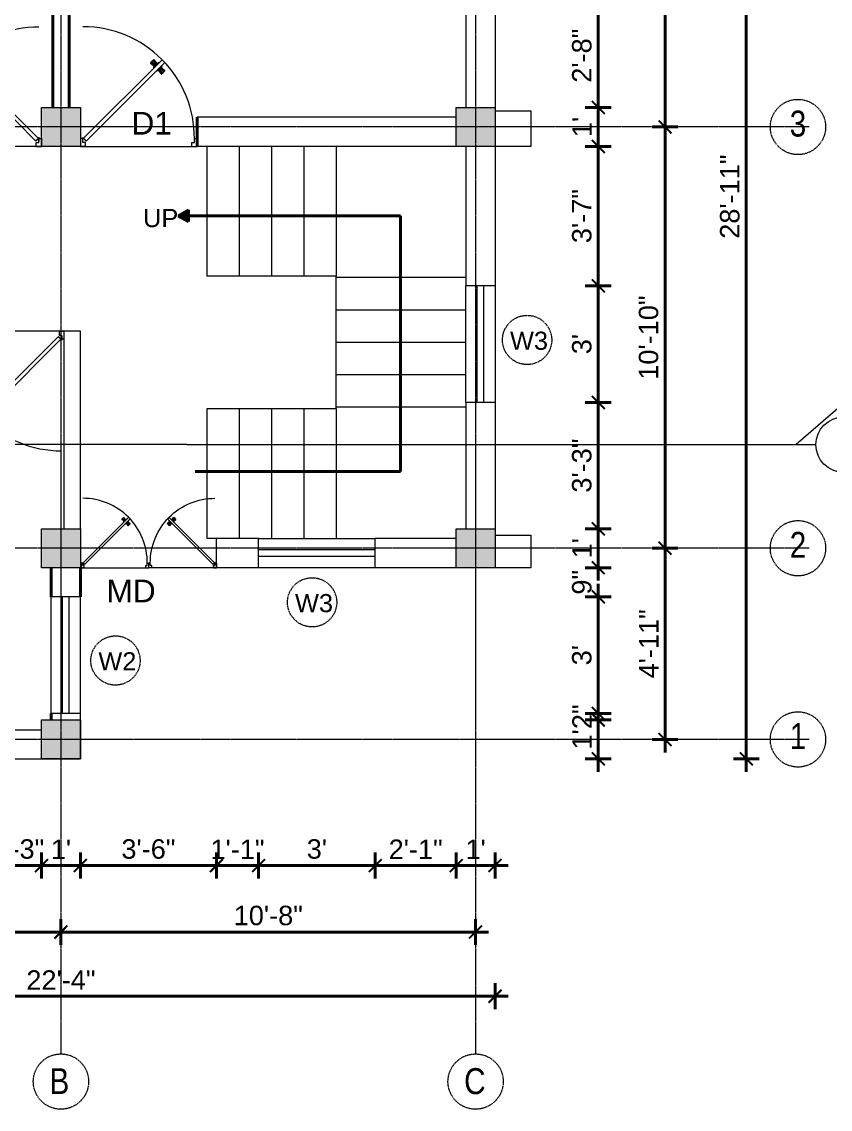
# Model space of a CAD drawing. Header units: inches. Extents: x 85856 to 287200, y -126184 to 75211.
# Drawn here: x 166706.8 to 166956.4, y -23704.1 to -23368.5 of the extents above; entities that cross this region are included whole.
import ezdxf

# ---------------------------------------------------------------- set-up
doc = ezdxf.new("R2010")
doc.units = ezdxf.units.IN
doc.header["$LTSCALE"] = 0.5
doc.header["$MEASUREMENT"] = 0
doc.header["$PDMODE"] = 66
doc.linetypes.add('CENTER', pattern=[2, 1.25, -0.25, 0.25, -0.25])
for name, color, linetype, lineweight in [('Annotate-Lite.w', 177, 'Continuous', 9), ('Annotations-Bold.w', 177, 'Continuous', 13), ('door', 202, 'Continuous', 5), ('DOOR & WIN', 1, 'Continuous', 25), ('PUERTAS', 7, 'Continuous', 9), ('TEXT', 220, 'Continuous', 9), ('wall', 1, 'Continuous', 40)]:
    doc.layers.add(name, color=color, linetype=linetype, lineweight=lineweight)
doc.styles.add('ARAIL', font='ARIALN.TTF')
doc.styles.add('DIMTEXT', font='arial.ttf', dxfattribs={"height": 6})
doc.styles.add('gaurav', font='arial.ttf')
doc.styles.get("Standard").update_dxf_attribs({"font": 'arial.ttf'})
doc.dimstyles.new('1 by 96', dxfattribs={"dimtxt": 6, "dimasz": 4, "dimexe": 4, "dimexo": 4, "dimgap": 2, "dimtad": 1, "dimdec": 0, "dimzin": 0, "dimdsep": 46, "dimlunit": 4, "dimtxsty": 'Standard', "dimblk": 'ARCHTICK', "dimcen": 0, "dimdle": 4, "dimadec": 0, "dimazin": 0, "dimtfac": 1, "dimtdec": 0, "dimtix": 1, "dimtofl": 0, "dimtmove": 1, "dimatfit": 3, "dimldrblk": 'ARCHTICK', "dimfxl": 4, "dimfxlon": 1, "dimtolj": 1, "dimtzin": 0, "dimlwd": -1, "dimlwe": -1, "dimarcsym": 0})

# ---------------------------------------------------------------- blocks, each defined once
blk = doc.blocks.new('3ft')
at = {"layer": 'PUERTAS', "color": 6}
for p, q in [((1.01, 2.52), (25.23, 26.74)), ((26.05, 25.92), (1.77, 1.64)), ((26.05, 25.92), (25.23, 26.74)), ((0, 2.4), (0, 0)), ((0.72, 2.4), (0, 2.4)), ((1.6, 0), (0, 0)), ((0.72, 1.52), (0.72, 2.44)), ((0.8, 1.52), (0.72, 1.52)), ((0.8, 1.52), (0.8, 2.41)), ((0.8, 1.2), (0.8, 1.52)), ((1.6, 1.2), (0.8, 1.2)), ((1.57, 1.84), (0.94, 2.47)), ((1.63, 1.89), (0.97, 2.55)), ((1.63, 1.89), (1.57, 1.84)), ((1.77, 1.64), (1.57, 1.84)), ((1.6, 0), (1.6, 1.2)), ((34.4, 0), (34.4, 1.2)), ((34.4, 1.2), (35.2, 1.2)), ((34.4, 0), (36, 0)), ((35.2, 1.2), (35.2, 2.4)), ((35.2, 2.4), (36, 2.4)), ((36, 0), (36, 2.4))]:
    blk.add_line(p, q, dxfattribs=at)
at = {"layer": 'PUERTAS', "color": 8}
for p, q in [((22.57, 24.94), (21.65, 25.68)), ((22.63, 24.99), (21.69, 25.75)), ((22.74, 25.1), (21.84, 25.9)), ((22.13, 26.28), (21.98, 26.13)), ((22.88, 25.24), (22.01, 26.06)), ((22.13, 26.28), (22.27, 26.42)), ((22.29, 26.41), (22.27, 26.42)), ((23.16, 25.52), (22.34, 26.39)), ((23.3, 25.66), (22.5, 26.56)), ((23.41, 25.77), (22.65, 26.71)), ((22.69, 24.32), (23.02, 24.83)), ((23.46, 25.83), (22.72, 26.75)), ((22.95, 24.96), (22.84, 25.07)), ((22.98, 24.99), (22.86, 25.1)), ((23.03, 25.04), (22.91, 25.15)), ((22.91, 24.53), (23.1, 24.91)), ((23.11, 25.12), (22.99, 25.23)), ((23.13, 24.76), (23.18, 24.99)), ((23.28, 25.3), (23.17, 25.41)), ((23.36, 25.37), (23.25, 25.49)), ((23.31, 24.94), (23.28, 25.08)), ((23.41, 25.43), (23.3, 25.54)), ((23.46, 25.09), (23.32, 25.13)), ((23.44, 25.45), (23.33, 25.56)), ((23.64, 25.27), (23.41, 25.22)), ((23.87, 25.49), (23.49, 25.3)), ((24.08, 25.71), (23.57, 25.38)), ((23.63, 23.38), (24.14, 23.72)), ((23.84, 23.6), (24.22, 23.79)), ((24.07, 23.82), (24.3, 23.88)), ((24.25, 24), (24.39, 23.97)), ((24.27, 23.64), (24.38, 23.53)), ((24.3, 23.67), (24.41, 23.56)), ((24.35, 23.72), (24.46, 23.61)), ((24.4, 24.15), (24.43, 24.01)), ((24.43, 23.8), (24.54, 23.69)), ((24.58, 24.33), (24.52, 24.1)), ((24.55, 23.57), (25.37, 22.7)), ((24.6, 23.97), (24.72, 23.86)), ((24.8, 24.56), (24.61, 24.18)), ((25.02, 24.77), (24.68, 24.26)), ((24.68, 24.05), (24.79, 23.94)), ((24.73, 24.1), (24.85, 23.99)), ((24.76, 24.13), (24.87, 24.02)), ((24.83, 23.85), (25.7, 23.03)), ((24.97, 23.99), (25.87, 23.2)), ((25.08, 24.1), (26.02, 23.34)), ((25.14, 24.15), (26.06, 23.41)), ((24.25, 23.26), (24.99, 22.34)), ((24.3, 23.32), (25.06, 22.38)), ((24.41, 23.43), (25.2, 22.53)), ((25.58, 22.82), (25.43, 22.67)), ((25.58, 22.82), (25.73, 22.97)), ((25.72, 22.98), (25.73, 22.97)), ((0, 0), (36, 0))]:
    blk.add_line(p, q, dxfattribs=at)
at = {"layer": 'PUERTAS', "color": 1}
for p, q in [((21.67, 25.73), (22.17, 26.23)), ((22.49, 24.95), (21.67, 25.61)), ((21.7, 25.82), (22.14, 26.26)), ((21.73, 25.79), (21.7, 25.82)), ((22.58, 26.7), (22.14, 26.26)), ((22.67, 26.73), (22.17, 26.23)), ((22.61, 26.67), (22.58, 26.7)), ((22.6, 24.96), (23.02, 25.38)), ((22.61, 24.25), (22.92, 24.72)), ((22.62, 24.13), (22.61, 24.14)), ((22.7, 25.07), (22.71, 25.06)), ((23.45, 25.91), (22.79, 26.73)), ((22.82, 25.06), (23.08, 25.32)), ((22.94, 24.95), (22.83, 25.07)), ((22.92, 24.72), (22.92, 24.72)), ((22.93, 24.94), (23.19, 25.21)), ((22.93, 24.84), (22.93, 24.83)), ((23.44, 25.81), (23.02, 25.38)), ((23.34, 25.58), (23.08, 25.32)), ((23.46, 25.47), (23.19, 25.21)), ((23.33, 25.7), (23.34, 25.69)), ((23.45, 25.46), (23.33, 25.57)), ((23.56, 23.3), (24.03, 23.61)), ((23.57, 25.47), (23.57, 25.47)), ((24.15, 25.79), (23.68, 25.48)), ((23.68, 25.48), (23.68, 25.48)), ((24.03, 23.61), (24.03, 23.62)), ((24.14, 23.62), (24.14, 23.62)), ((24.25, 23.62), (24.51, 23.89)), ((24.27, 25.78), (24.26, 25.79)), ((24.26, 23.29), (24.69, 23.71)), ((24.26, 23.63), (24.37, 23.52)), ((24.37, 23.52), (24.63, 23.77)), ((24.78, 24.15), (24.51, 23.89)), ((24.89, 24.03), (24.63, 23.77)), ((25.11, 24.14), (24.69, 23.71)), ((24.77, 24.14), (24.88, 24.03)), ((24.79, 24.38), (24.78, 24.37)), ((24.78, 24.26), (24.78, 24.26)), ((25.1, 24.84), (24.79, 24.38)), ((25, 24.03), (25, 24.03)), ((25.09, 24.96), (25.1, 24.95)), ((25.22, 24.14), (26.03, 23.48)), ((23.44, 23.31), (23.45, 23.3)), ((24.26, 23.18), (24.92, 22.37)), ((24.37, 23.4), (24.37, 23.4)), ((25.04, 22.36), (25.54, 22.86)), ((25.1, 22.42), (25.13, 22.39)), ((25.13, 22.39), (25.57, 22.83)), ((26.04, 23.37), (25.54, 22.86)), ((26.01, 23.27), (25.57, 22.83)), ((25.98, 23.3), (26.01, 23.27))]:
    blk.add_line(p, q, dxfattribs=at)
at = {"layer": 'PUERTAS', "color": 2}
for p, q in [((21.99, 26.11), (21.98, 26.13)), ((25.42, 22.68), (25.43, 22.67))]:
    blk.add_line(p, q, dxfattribs=at)
at = {"layer": 'PUERTAS', "color": 6}
for radius in [0.155, 0.0752]:
    blk.add_circle((0.82, 2.56), radius, dxfattribs=at)
blk.add_arc((0.82, 2.56), 34.38, 359.7285, 90.0333, dxfattribs=at)
at = {"layer": 'PUERTAS', "color": 1}
for centre, start, end in [((22.54, 25.01), 231.0764, 315), ((22.67, 24.2), 135, 225), ((22.73, 26.68), 38.9236, 135), ((22.77, 25.12), 225, 315), ((22.99, 24.89), 135, 219.7428), ((22.87, 24.78), 315, 39.7428), ((23.28, 25.63), 315, 45), ((23.39, 25.86), 315, 38.9236), ((23.51, 25.41), 50.2572, 135), ((23.62, 25.53), 230.2572, 315), ((24.09, 23.56), 50.2572, 135), ((24.2, 23.68), 230.2572, 315), ((24.2, 25.73), 45, 135), ((24.42, 23.46), 135, 225), ((24.84, 24.31), 135, 219.7428), ((24.72, 24.21), 315, 39.7428), ((24.94, 23.98), 45, 135), ((25.04, 24.89), 315, 45), ((25.17, 24.08), 51.0764, 135), ((23.51, 23.36), 225, 315), ((24.32, 23.23), 135, 218.9236), ((24.98, 22.42), 218.9236, 315), ((25.98, 23.42), 315, 51.0764)]:
    blk.add_arc(centre, 0.08, start, end, dxfattribs=at)
blk = doc.blocks.new('*U27')
at = {"color": 3, "xscale": -1}
blk.add_blockref('3ft', (42, 0), dxfattribs=at)
blk = doc.blocks.new('2ft6in')
at = {"layer": 'PUERTAS', "color": 2}
for p, q in [((0.84, 2.1), (21.02, 22.28)), ((21.71, 21.6), (1.47, 1.37)), ((18.33, 21.76), (18.31, 21.77)), ((21.71, 21.6), (21.02, 22.28)), ((21.18, 18.9), (21.2, 18.89)), ((0, 2), (0, 0)), ((0.6, 2), (0, 2)), ((1.33, 0), (0, 0)), ((0.6, 1.26), (0.6, 2.04)), ((0.67, 1.26), (0.6, 1.26)), ((0.67, 1.26), (0.67, 2.01)), ((0.67, 1), (0.67, 1.26)), ((1.33, 1), (0.67, 1)), ((1.31, 1.53), (0.79, 2.06)), ((1.36, 1.58), (0.81, 2.12)), ((1.36, 1.58), (1.31, 1.53)), ((1.47, 1.37), (1.31, 1.53)), ((1.33, 0), (1.33, 1)), ((28.67, 0), (28.67, 1)), ((28.67, 1), (29.33, 1)), ((28.67, 0), (30, 0)), ((29.33, 1), (29.33, 2)), ((29.33, 2), (30, 2)), ((30, 0), (30, 2))]:
    blk.add_line(p, q, dxfattribs=at)
at = {"layer": 'PUERTAS', "color": 8}
for p, q in [((18.81, 20.78), (18.04, 21.4)), ((18.86, 20.83), (18.08, 21.46)), ((18.95, 20.92), (18.2, 21.58)), ((18.44, 21.9), (18.31, 21.77)), ((19.07, 21.03), (18.34, 21.72)), ((18.44, 21.9), (18.56, 22.02)), ((18.58, 22.01), (18.56, 22.02)), ((19.3, 21.26), (18.61, 22)), ((19.42, 21.38), (18.75, 22.14)), ((19.51, 21.48), (18.88, 22.26)), ((18.91, 20.27), (19.19, 20.69)), ((19.55, 21.53), (18.93, 22.3)), ((19.13, 20.8), (19.03, 20.9)), ((19.15, 20.82), (19.05, 20.92)), ((19.09, 20.44), (19.25, 20.76)), ((19.19, 20.87), (19.1, 20.96)), ((19.25, 20.93), (19.16, 21.02)), ((19.28, 20.63), (19.32, 20.83)), ((19.4, 21.08), (19.31, 21.17)), ((19.47, 21.15), (19.38, 21.24)), ((19.43, 20.78), (19.4, 20.9)), ((19.51, 21.19), (19.42, 21.28)), ((19.55, 20.91), (19.43, 20.94)), ((19.53, 21.21), (19.44, 21.3)), ((19.7, 21.06), (19.51, 21.01)), ((19.89, 21.24), (19.58, 21.08)), ((20.07, 21.42), (19.64, 21.15)), ((19.69, 19.49), (20.12, 19.76)), ((19.87, 19.67), (20.18, 19.83)), ((20.06, 19.85), (20.25, 19.9)), ((20.21, 20), (20.33, 19.97)), ((20.21, 19.38), (20.83, 18.61)), ((20.23, 19.7), (20.32, 19.61)), ((20.25, 19.72), (20.34, 19.63)), ((20.25, 19.43), (20.88, 18.65)), ((20.29, 19.76), (20.38, 19.67)), ((20.33, 20.13), (20.36, 20.01)), ((20.34, 19.53), (21, 18.77)), ((20.36, 19.83), (20.45, 19.74)), ((20.48, 20.28), (20.44, 20.08)), ((20.46, 19.64), (21.14, 18.91)), ((20.5, 19.98), (20.6, 19.89)), ((20.67, 20.47), (20.51, 20.15)), ((20.85, 20.64), (20.57, 20.22)), ((20.57, 20.04), (20.66, 19.95)), ((20.61, 20.09), (20.7, 19.99)), ((20.63, 20.11), (20.72, 20.01)), ((20.69, 19.87), (21.42, 19.19)), ((20.81, 19.99), (21.56, 19.33)), ((20.9, 20.08), (21.68, 19.45)), ((20.95, 20.13), (21.72, 19.51)), ((21.32, 19.01), (21.2, 18.89)), ((21.32, 19.01), (21.44, 19.14)), ((21.43, 19.15), (21.44, 19.14)), ((0, 0), (30, 0))]:
    blk.add_line(p, q, dxfattribs=at)
at = {"layer": 'PUERTAS', "color": 1}
for p, q in [((18.06, 21.44), (18.48, 21.86)), ((18.74, 20.79), (18.06, 21.34)), ((18.08, 21.51), (18.45, 21.88)), ((18.11, 21.49), (18.08, 21.51)), ((18.82, 22.25), (18.45, 21.88)), ((18.9, 22.28), (18.48, 21.86)), ((18.84, 22.23), (18.82, 22.25)), ((18.83, 20.8), (19.18, 21.15)), ((18.84, 20.21), (19.1, 20.6)), ((18.85, 20.11), (18.84, 20.12)), ((18.92, 20.89), (18.93, 20.88)), ((19.54, 21.59), (18.99, 22.27)), ((19.02, 20.88), (19.24, 21.1)), ((19.12, 20.8), (19.03, 20.89)), ((19.1, 20.7), (19.11, 20.69)), ((19.1, 20.6), (19.1, 20.6)), ((19.11, 20.79), (19.33, 21.01)), ((19.54, 21.5), (19.18, 21.15)), ((19.45, 21.31), (19.24, 21.1)), ((19.55, 21.22), (19.33, 21.01)), ((19.45, 21.41), (19.45, 21.41)), ((19.54, 21.22), (19.45, 21.31)), ((19.53, 19.43), (19.54, 19.42)), ((19.64, 21.23), (19.64, 21.23)), ((19.64, 19.42), (20.02, 19.67)), ((19.74, 21.24), (19.73, 21.23)), ((20.12, 21.49), (19.74, 21.24)), ((20.02, 19.67), (20.03, 19.68)), ((20.12, 19.68), (20.12, 19.68)), ((20.21, 19.69), (20.43, 19.9)), ((20.22, 21.48), (20.22, 21.49)), ((20.22, 19.41), (20.57, 19.76)), ((20.22, 19.69), (20.31, 19.6)), ((20.22, 19.32), (20.76, 18.64)), ((20.31, 19.6), (20.52, 19.81)), ((20.31, 19.5), (20.31, 19.5)), ((20.65, 20.12), (20.43, 19.9)), ((20.74, 20.03), (20.52, 19.81)), ((20.93, 20.11), (20.57, 19.76)), ((20.64, 20.11), (20.73, 20.02)), ((20.66, 20.31), (20.65, 20.31)), ((20.65, 20.21), (20.65, 20.22)), ((20.91, 20.7), (20.66, 20.31)), ((20.84, 20.02), (20.83, 20.03)), ((20.91, 20.8), (20.91, 20.79)), ((21.02, 20.12), (21.7, 19.57)), ((21.7, 19.47), (21.28, 19.05)), ((21.67, 19.4), (21.31, 19.03)), ((21.65, 19.42), (21.67, 19.4)), ((20.86, 18.63), (21.28, 19.05)), ((20.91, 18.68), (20.94, 18.66)), ((20.94, 18.66), (21.31, 19.03))]:
    blk.add_line(p, q, dxfattribs=at)
at = {"layer": 'PUERTAS', "color": 2}
for radius in [0.129, 0.0627]:
    blk.add_circle((0.68, 2.14), radius, dxfattribs=at)
at = {"layer": 'PUERTAS', "color": 8}
blk.add_arc((0.68, 2.14), 28.65, 359.7285, 90.0333, dxfattribs=at)
at = {"layer": 'PUERTAS', "color": 1}
for centre, start, end in [((18.78, 20.84), 231.0764, 315), ((18.89, 20.16), 135, 225), ((18.94, 22.23), 38.9236, 135), ((18.97, 20.93), 225, 315), ((19.16, 20.74), 135, 219.7428), ((19.06, 20.65), 315, 39.7428), ((19.4, 21.36), 315, 45), ((19.49, 21.55), 315, 38.9236), ((19.59, 19.47), 225, 315), ((19.6, 21.18), 50.2572, 135), ((19.68, 21.28), 230.2572, 315), ((20.07, 19.63), 50.2572, 135), ((20.17, 21.44), 45, 135), ((20.16, 19.73), 230.2572, 315), ((20.27, 19.36), 135, 218.9236), ((20.35, 19.55), 135, 225), ((20.7, 20.26), 135, 219.7428), ((20.6, 20.17), 315, 39.7428), ((20.78, 19.98), 45, 135), ((20.87, 20.75), 315, 45), ((20.98, 20.07), 51.0764, 135), ((21.65, 19.52), 315, 51.0764), ((20.82, 18.68), 218.9236, 315)]:
    blk.add_arc(centre, 0.0667, start, end, dxfattribs=at)
blk = doc.blocks.new('*U29')
at = {"color": 3, "xscale": -1}
blk.add_blockref('2ft6in', (42, 0), dxfattribs=at)
blk = doc.blocks.new('MAIN DLOOR')
at = {"layer": 'door', "color": 3, "yscale": 0.7999999999374268, "zscale": 0.7999999998966563, "rotation": 180}
for p, xscale in [((11264.75, 306.61), 0.7999999999592546), ((11245.55, 306.61), -0.7999999999592546)]:
    blk.add_blockref('*U29', p, dxfattribs=dict(at, xscale=xscale))
blk = doc.blocks.new('_ArchTick')
at = {"color": 0, "linetype": 'ByBlock', "const_width": 0.15}
blk.add_lwpolyline([(-0.5, -0.5), (0.5, 0.5)], dxfattribs=at)
blk = doc.blocks.new('*D383')
at = {"layer": 'Defpoints', "color": 0, "transparency": 16777216}
for p in [(166852.89, -23363.02), (166852.89, -23395.02), (166884.76, -23395.02)]:
    blk.add_point(p, dxfattribs=at)
at = {"layer": 'wall', "color": 0, "transparency": 16777216}
for p, q in [((166884.76, -23359.02), (166884.76, -23399.02)), ((166880.76, -23363.02), (166888.76, -23363.02)), ((166880.76, -23395.02), (166888.76, -23395.02))]:
    blk.add_line(p, q, dxfattribs=at)
at = {"layer": 'wall', "color": 0, "transparency": 16777216, "xscale": 4, "yscale": 4, "zscale": 4}
for p, rotation in [((166884.76, -23363.02), 90), ((166884.76, -23395.02), 270)]:
    blk.add_blockref('_ArchTick', p, dxfattribs=dict(at, rotation=rotation))
at = {"layer": 'wall', "color": 0, "transparency": 16777216, "insert": (166879.7, -23379.02), "char_height": 6, "attachment_point": 5, "rotation": 90}
blk.add_mtext('\\A1;2\'-8"', dxfattribs=at)
blk = doc.blocks.new('*D384')
at = {"layer": 'Defpoints', "color": 0, "transparency": 16777216}
for p in [(166852.89, -23395.02), (166852.89, -23407.02), (166884.76, -23407.02)]:
    blk.add_point(p, dxfattribs=at)
at = {"layer": 'wall', "color": 0, "transparency": 16777216}
for p, q in [((166884.76, -23391.02), (166884.76, -23411.02)), ((166880.76, -23395.02), (166888.76, -23395.02)), ((166880.76, -23407.02), (166888.76, -23407.02))]:
    blk.add_line(p, q, dxfattribs=at)
at = {"layer": 'wall', "color": 0, "transparency": 16777216, "xscale": 4, "yscale": 4, "zscale": 4}
for p, rotation in [((166884.76, -23395.02), 90), ((166884.76, -23407.02), 270)]:
    blk.add_blockref('_ArchTick', p, dxfattribs=dict(at, rotation=rotation))
at = {"layer": 'wall', "color": 0, "transparency": 16777216, "insert": (166879.75, -23401.02), "char_height": 6, "attachment_point": 5, "rotation": 90}
blk.add_mtext("\\A1;1'", dxfattribs=at)
blk = doc.blocks.new('*D385')
at = {"layer": 'Defpoints', "color": 0, "transparency": 16777216}
for p in [(166852.89, -23486.02), (166852.89, -23525.02), (166884.76, -23525.02)]:
    blk.add_point(p, dxfattribs=at)
at = {"layer": 'wall', "color": 0, "transparency": 16777216}
for p, q in [((166884.76, -23482.02), (166884.76, -23529.02)), ((166880.76, -23486.02), (166888.76, -23486.02)), ((166880.76, -23525.02), (166888.76, -23525.02))]:
    blk.add_line(p, q, dxfattribs=at)
at = {"layer": 'wall', "color": 0, "transparency": 16777216, "xscale": 4, "yscale": 4, "zscale": 4}
for p, rotation in [((166884.76, -23486.02), 90), ((166884.76, -23525.02), 270)]:
    blk.add_blockref('_ArchTick', p, dxfattribs=dict(at, rotation=rotation))
at = {"layer": 'wall', "color": 0, "transparency": 16777216, "insert": (166879.69, -23505.52), "char_height": 6, "attachment_point": 5, "rotation": 90}
blk.add_mtext('\\A1;3\'-3"', dxfattribs=at)
blk = doc.blocks.new('*D386')
at = {"layer": 'Defpoints', "color": 0, "transparency": 16777216}
for p in [(166852.89, -23525.02), (166852.89, -23537.02), (166884.76, -23537.02)]:
    blk.add_point(p, dxfattribs=at)
at = {"layer": 'wall', "color": 0, "transparency": 16777216}
for p, q in [((166884.76, -23521.02), (166884.76, -23541.02)), ((166880.76, -23525.02), (166888.76, -23525.02)), ((166880.76, -23537.02), (166888.76, -23537.02))]:
    blk.add_line(p, q, dxfattribs=at)
at = {"layer": 'wall', "color": 0, "transparency": 16777216, "xscale": 4, "yscale": 4, "zscale": 4}
for p, rotation in [((166884.76, -23525.02), 90), ((166884.76, -23537.02), 270)]:
    blk.add_blockref('_ArchTick', p, dxfattribs=dict(at, rotation=rotation))
at = {"layer": 'wall', "color": 0, "transparency": 16777216, "insert": (166879.75, -23531.02), "char_height": 6, "attachment_point": 5, "rotation": 90}
blk.add_mtext("\\A1;1'", dxfattribs=at)
blk = doc.blocks.new('*D387')
at = {"layer": 'Defpoints', "color": 0, "transparency": 16777216}
for p in [(166852.89, -23537.02), (166724.89, -23546.02), (166884.76, -23546.02)]:
    blk.add_point(p, dxfattribs=at)
at = {"layer": 'wall', "color": 0, "transparency": 16777216}
for p, q in [((166880.76, -23537.02), (166888.76, -23537.02)), ((166880.76, -23546.02), (166888.76, -23546.02))]:
    blk.add_line(p, q, dxfattribs=at)
at = {"layer": 'wall', "color": 0, "transparency": 16777216, "insert": (166879.7, -23541.52), "char_height": 6, "attachment_point": 5, "rotation": 90}
blk.add_mtext('\\A1;9"', dxfattribs=at)
blk = doc.blocks.new('*D388')
at = {"layer": 'Defpoints', "color": 0, "transparency": 16777216}
for p in [(166724.89, -23546.02), (166724.89, -23582.02), (166884.76, -23582.02)]:
    blk.add_point(p, dxfattribs=at)
at = {"layer": 'wall', "color": 0, "transparency": 16777216}
for p, q in [((166884.76, -23542.02), (166884.76, -23586.02)), ((166880.76, -23546.02), (166888.76, -23546.02)), ((166880.76, -23582.02), (166888.76, -23582.02))]:
    blk.add_line(p, q, dxfattribs=at)
at = {"layer": 'wall', "color": 0, "transparency": 16777216, "xscale": 4, "yscale": 4, "zscale": 4}
for p, rotation in [((166884.76, -23546.02), 90), ((166884.76, -23582.02), 270)]:
    blk.add_blockref('_ArchTick', p, dxfattribs=dict(at, rotation=rotation))
at = {"layer": 'wall', "color": 0, "transparency": 16777216, "insert": (166879.69, -23564.02), "char_height": 6, "attachment_point": 5, "rotation": 90}
blk.add_mtext("\\A1;3'", dxfattribs=at)
blk = doc.blocks.new('*D389')
at = {"layer": 'Defpoints', "color": 0, "transparency": 16777216}
for p in [(166724.89, -23582.02), (166724.89, -23584.02), (166884.76, -23584.02)]:
    blk.add_point(p, dxfattribs=at)
at = {"layer": 'wall', "color": 0, "transparency": 16777216}
for p, q in [((166880.76, -23582.02), (166888.76, -23582.02)), ((166880.76, -23584.02), (166888.76, -23584.02))]:
    blk.add_line(p, q, dxfattribs=at)
at = {"layer": 'wall', "color": 0, "transparency": 16777216, "insert": (166879.75, -23583.02), "char_height": 6, "attachment_point": 5, "rotation": 90}
blk.add_mtext('\\A1;2"', dxfattribs=at)
blk = doc.blocks.new('*D390')
at = {"layer": 'Defpoints', "color": 0, "transparency": 16777216}
for p in [(166724.89, -23584.02), (166724.89, -23596.02), (166884.76, -23596.02)]:
    blk.add_point(p, dxfattribs=at)
at = {"layer": 'wall', "color": 0, "transparency": 16777216}
for p, q in [((166884.76, -23580.02), (166884.76, -23600.02)), ((166880.76, -23584.02), (166888.76, -23584.02)), ((166880.76, -23596.02), (166888.76, -23596.02))]:
    blk.add_line(p, q, dxfattribs=at)
at = {"layer": 'wall', "color": 0, "transparency": 16777216, "xscale": 4, "yscale": 4, "zscale": 4}
for p, rotation in [((166884.76, -23584.02), 90), ((166884.76, -23596.02), 270)]:
    blk.add_blockref('_ArchTick', p, dxfattribs=dict(at, rotation=rotation))
at = {"layer": 'wall', "color": 0, "transparency": 16777216, "insert": (166879.75, -23590.02), "char_height": 6, "attachment_point": 5, "rotation": 90}
blk.add_mtext("\\A1;1'", dxfattribs=at)
blk = doc.blocks.new('*D391')
at = {"layer": 'Defpoints', "color": 0, "transparency": 16777216}
for p in [(166852.89, -23255.02), (166852.89, -23401.02), (166905.36, -23401.02)]:
    blk.add_point(p, dxfattribs=at)
at = {"layer": 'wall', "color": 0, "transparency": 16777216}
for p, q in [((166905.36, -23251.02), (166905.36, -23405.02)), ((166901.36, -23255.02), (166909.36, -23255.02)), ((166901.36, -23401.02), (166909.36, -23401.02))]:
    blk.add_line(p, q, dxfattribs=at)
at = {"layer": 'wall', "color": 0, "transparency": 16777216, "xscale": 4, "yscale": 4, "zscale": 4}
for p, rotation in [((166905.36, -23255.02), 90), ((166905.36, -23401.02), 270)]:
    blk.add_blockref('_ArchTick', p, dxfattribs=dict(at, rotation=rotation))
at = {"layer": 'wall', "color": 0, "transparency": 16777216, "insert": (166900.35, -23328.02), "char_height": 6, "attachment_point": 5, "rotation": 90}
blk.add_mtext('\\A1;12\'-2"', dxfattribs=at)
blk = doc.blocks.new('*D392')
at = {"layer": 'Defpoints', "color": 0, "transparency": 16777216}
for p in [(166852.89, -23401.02), (166852.89, -23531.02), (166905.36, -23531.02)]:
    blk.add_point(p, dxfattribs=at)
at = {"layer": 'wall', "color": 0, "transparency": 16777216}
for p, q in [((166905.36, -23397.02), (166905.36, -23535.02)), ((166901.36, -23401.02), (166909.36, -23401.02)), ((166901.36, -23531.02), (166909.36, -23531.02))]:
    blk.add_line(p, q, dxfattribs=at)
at = {"layer": 'wall', "color": 0, "transparency": 16777216, "xscale": 4, "yscale": 4, "zscale": 4}
for p, rotation in [((166905.36, -23401.02), 90), ((166905.36, -23531.02), 270)]:
    blk.add_blockref('_ArchTick', p, dxfattribs=dict(at, rotation=rotation))
at = {"layer": 'wall', "color": 0, "transparency": 16777216, "insert": (166900.3, -23466.02), "char_height": 6, "attachment_point": 5, "rotation": 90}
blk.add_mtext('\\A1;10\'-10"', dxfattribs=at)
blk = doc.blocks.new('*D393')
at = {"layer": 'Defpoints', "color": 0, "transparency": 16777216}
for p in [(166852.89, -23531.02), (166724.89, -23590.02), (166905.36, -23590.02)]:
    blk.add_point(p, dxfattribs=at)
at = {"layer": 'wall', "color": 0, "transparency": 16777216}
for p, q in [((166905.36, -23527.02), (166905.36, -23594.02)), ((166901.36, -23531.02), (166909.36, -23531.02)), ((166901.36, -23590.02), (166909.36, -23590.02))]:
    blk.add_line(p, q, dxfattribs=at)
at = {"layer": 'wall', "color": 0, "transparency": 16777216, "xscale": 4, "yscale": 4, "zscale": 4}
for p, rotation in [((166905.36, -23531.02), 90), ((166905.36, -23590.02), 270)]:
    blk.add_blockref('_ArchTick', p, dxfattribs=dict(at, rotation=rotation))
at = {"layer": 'wall', "color": 0, "transparency": 16777216, "insert": (166900.35, -23560.52), "char_height": 6, "attachment_point": 5, "rotation": 90}
blk.add_mtext('\\A1;4\'-11"', dxfattribs=at)
blk = doc.blocks.new('*D394')
at = {"layer": 'Defpoints', "color": 0, "transparency": 16777216}
for p in [(166724.89, -23249.02), (166930.45, -23249.02), (166724.89, -23596.02)]:
    blk.add_point(p, dxfattribs=at)
at = {"layer": 'wall', "color": 0, "transparency": 16777216}
for p, q in [((166930.45, -23600.02), (166930.45, -23245.02)), ((166926.45, -23249.02), (166934.45, -23249.02)), ((166926.45, -23596.02), (166934.45, -23596.02))]:
    blk.add_line(p, q, dxfattribs=at)
at = {"layer": 'wall', "color": 0, "transparency": 16777216, "xscale": 4, "yscale": 4, "zscale": 4}
for p, rotation in [((166930.45, -23249.02), 90), ((166930.45, -23596.02), 270)]:
    blk.add_blockref('_ArchTick', p, dxfattribs=dict(at, rotation=rotation))
at = {"layer": 'wall', "color": 0, "transparency": 16777216, "insert": (166925.38, -23422.52), "char_height": 6, "attachment_point": 5, "rotation": 90}
blk.add_mtext('\\A1;28\'-11"', dxfattribs=at)
blk = doc.blocks.new('*D398')
at = {"layer": 'Defpoints', "color": 0, "transparency": 16777216}
for p in [(166697.89, -23596.02), (166712.89, -23596.02), (166712.89, -23628.94)]:
    blk.add_point(p, dxfattribs=at)
at = {"layer": 'wall', "color": 0, "transparency": 16777216}
for p, q in [((166697.89, -23624.94), (166697.89, -23632.94)), ((166712.89, -23624.94), (166712.89, -23632.94)), ((166693.89, -23628.94), (166716.89, -23628.94))]:
    blk.add_line(p, q, dxfattribs=at)
at = {"layer": 'wall', "color": 0, "transparency": 16777216, "xscale": 4, "yscale": 4, "zscale": 4, "rotation": 180}
blk.add_blockref('_ArchTick', (166697.89, -23628.94), dxfattribs=at)
at = {"layer": 'wall', "color": 0, "transparency": 16777216, "xscale": 4, "yscale": 4, "zscale": 4}
blk.add_blockref('_ArchTick', (166712.89, -23628.94), dxfattribs=at)
at = {"layer": 'wall', "color": 0, "transparency": 16777216, "insert": (166705.39, -23623.87), "char_height": 6, "attachment_point": 5}
blk.add_mtext('\\A1;1\'-3"', dxfattribs=at)
blk = doc.blocks.new('*D399')
at = {"layer": 'Defpoints', "color": 0, "transparency": 16777216}
for p in [(166712.89, -23596.02), (166724.89, -23596.02), (166724.89, -23628.94)]:
    blk.add_point(p, dxfattribs=at)
at = {"layer": 'wall', "color": 0, "transparency": 16777216}
for p, q in [((166712.89, -23624.94), (166712.89, -23632.94)), ((166724.89, -23624.94), (166724.89, -23632.94)), ((166708.89, -23628.94), (166728.89, -23628.94))]:
    blk.add_line(p, q, dxfattribs=at)
at = {"layer": 'wall', "color": 0, "transparency": 16777216, "xscale": 4, "yscale": 4, "zscale": 4, "rotation": 180}
blk.add_blockref('_ArchTick', (166712.89, -23628.94), dxfattribs=at)
at = {"layer": 'wall', "color": 0, "transparency": 16777216, "xscale": 4, "yscale": 4, "zscale": 4}
blk.add_blockref('_ArchTick', (166724.89, -23628.94), dxfattribs=at)
at = {"layer": 'wall', "color": 0, "transparency": 16777216, "insert": (166718.89, -23623.92), "char_height": 6, "attachment_point": 5}
blk.add_mtext("\\A1;1'", dxfattribs=at)
blk = doc.blocks.new('*D400')
at = {"layer": 'Defpoints', "color": 0, "transparency": 16777216}
for p in [(166766.89, -23537.02), (166724.89, -23596.02), (166766.89, -23628.94)]:
    blk.add_point(p, dxfattribs=at)
at = {"layer": 'wall', "color": 0, "transparency": 16777216}
for p, q in [((166724.89, -23624.94), (166724.89, -23632.94)), ((166766.89, -23624.94), (166766.89, -23632.94)), ((166720.89, -23628.94), (166770.89, -23628.94))]:
    blk.add_line(p, q, dxfattribs=at)
at = {"layer": 'wall', "color": 0, "transparency": 16777216, "xscale": 4, "yscale": 4, "zscale": 4, "rotation": 180}
blk.add_blockref('_ArchTick', (166724.89, -23628.94), dxfattribs=at)
at = {"layer": 'wall', "color": 0, "transparency": 16777216, "xscale": 4, "yscale": 4, "zscale": 4}
blk.add_blockref('_ArchTick', (166766.89, -23628.94), dxfattribs=at)
at = {"layer": 'wall', "color": 0, "transparency": 16777216, "insert": (166745.89, -23623.87), "char_height": 6, "attachment_point": 5}
blk.add_mtext('\\A1;3\'-6"', dxfattribs=at)
blk = doc.blocks.new('*D401')
at = {"layer": 'Defpoints', "color": 0, "transparency": 16777216}
for p in [(166766.89, -23537.02), (166779.89, -23537.02), (166779.89, -23628.94)]:
    blk.add_point(p, dxfattribs=at)
at = {"layer": 'wall', "color": 0, "transparency": 16777216}
for p, q in [((166766.89, -23624.94), (166766.89, -23632.94)), ((166779.89, -23624.94), (166779.89, -23632.94)), ((166762.89, -23628.94), (166783.89, -23628.94))]:
    blk.add_line(p, q, dxfattribs=at)
at = {"layer": 'wall', "color": 0, "transparency": 16777216, "xscale": 4, "yscale": 4, "zscale": 4, "rotation": 180}
blk.add_blockref('_ArchTick', (166766.89, -23628.94), dxfattribs=at)
at = {"layer": 'wall', "color": 0, "transparency": 16777216, "xscale": 4, "yscale": 4, "zscale": 4}
blk.add_blockref('_ArchTick', (166779.89, -23628.94), dxfattribs=at)
at = {"layer": 'wall', "color": 0, "transparency": 16777216, "insert": (166773.39, -23623.92), "char_height": 6, "attachment_point": 5}
blk.add_mtext('\\A1;1\'-1"', dxfattribs=at)
blk = doc.blocks.new('*D402')
at = {"layer": 'Defpoints', "color": 0, "transparency": 16777216}
for p in [(166779.89, -23537.02), (166815.89, -23537.02), (166815.89, -23628.94)]:
    blk.add_point(p, dxfattribs=at)
at = {"layer": 'wall', "color": 0, "transparency": 16777216}
for p, q in [((166779.89, -23624.94), (166779.89, -23632.94)), ((166815.89, -23624.94), (166815.89, -23632.94)), ((166775.89, -23628.94), (166819.89, -23628.94))]:
    blk.add_line(p, q, dxfattribs=at)
at = {"layer": 'wall', "color": 0, "transparency": 16777216, "xscale": 4, "yscale": 4, "zscale": 4, "rotation": 180}
blk.add_blockref('_ArchTick', (166779.89, -23628.94), dxfattribs=at)
at = {"layer": 'wall', "color": 0, "transparency": 16777216, "xscale": 4, "yscale": 4, "zscale": 4}
blk.add_blockref('_ArchTick', (166815.89, -23628.94), dxfattribs=at)
at = {"layer": 'wall', "color": 0, "transparency": 16777216, "insert": (166797.89, -23623.87), "char_height": 6, "attachment_point": 5}
blk.add_mtext("\\A1;3'", dxfattribs=at)
blk = doc.blocks.new('*D403')
at = {"layer": 'Defpoints', "color": 0, "transparency": 16777216}
for p in [(166815.89, -23537.02), (166840.89, -23537.02), (166840.89, -23628.94)]:
    blk.add_point(p, dxfattribs=at)
at = {"layer": 'wall', "color": 0, "transparency": 16777216}
for p, q in [((166815.89, -23624.94), (166815.89, -23632.94)), ((166840.89, -23624.94), (166840.89, -23632.94)), ((166811.89, -23628.94), (166844.89, -23628.94))]:
    blk.add_line(p, q, dxfattribs=at)
at = {"layer": 'wall', "color": 0, "transparency": 16777216, "xscale": 4, "yscale": 4, "zscale": 4, "rotation": 180}
blk.add_blockref('_ArchTick', (166815.89, -23628.94), dxfattribs=at)
at = {"layer": 'wall', "color": 0, "transparency": 16777216, "xscale": 4, "yscale": 4, "zscale": 4}
blk.add_blockref('_ArchTick', (166840.89, -23628.94), dxfattribs=at)
at = {"layer": 'wall', "color": 0, "transparency": 16777216, "insert": (166828.39, -23623.92), "char_height": 6, "attachment_point": 5}
blk.add_mtext('\\A1;2\'-1"', dxfattribs=at)
blk = doc.blocks.new('*D404')
at = {"layer": 'Defpoints', "color": 0, "transparency": 16777216}
for p in [(166840.89, -23537.02), (166852.89, -23537.02), (166852.89, -23628.94)]:
    blk.add_point(p, dxfattribs=at)
at = {"layer": 'wall', "color": 0, "transparency": 16777216}
for p, q in [((166840.89, -23624.94), (166840.89, -23632.94)), ((166852.89, -23624.94), (166852.89, -23632.94)), ((166836.89, -23628.94), (166856.89, -23628.94))]:
    blk.add_line(p, q, dxfattribs=at)
at = {"layer": 'wall', "color": 0, "transparency": 16777216, "xscale": 4, "yscale": 4, "zscale": 4, "rotation": 180}
blk.add_blockref('_ArchTick', (166840.89, -23628.94), dxfattribs=at)
at = {"layer": 'wall', "color": 0, "transparency": 16777216, "xscale": 4, "yscale": 4, "zscale": 4}
blk.add_blockref('_ArchTick', (166852.89, -23628.94), dxfattribs=at)
at = {"layer": 'wall', "color": 0, "transparency": 16777216, "insert": (166846.89, -23623.92), "char_height": 6, "attachment_point": 5}
blk.add_mtext("\\A1;1'", dxfattribs=at)
blk = doc.blocks.new('*D405')
at = {"layer": 'Defpoints', "color": 0, "transparency": 16777216}
for p in [(166590.89, -23596.02), (166718.89, -23596.02), (166718.89, -23649.45)]:
    blk.add_point(p, dxfattribs=at)
at = {"layer": 'wall', "color": 0, "transparency": 16777216}
for p, q in [((166590.89, -23645.45), (166590.89, -23653.45)), ((166718.89, -23645.45), (166718.89, -23653.45)), ((166586.89, -23649.45), (166722.89, -23649.45))]:
    blk.add_line(p, q, dxfattribs=at)
at = {"layer": 'wall', "color": 0, "transparency": 16777216, "xscale": 4, "yscale": 4, "zscale": 4, "rotation": 180}
blk.add_blockref('_ArchTick', (166590.89, -23649.45), dxfattribs=at)
at = {"layer": 'wall', "color": 0, "transparency": 16777216, "xscale": 4, "yscale": 4, "zscale": 4}
blk.add_blockref('_ArchTick', (166718.89, -23649.45), dxfattribs=at)
at = {"layer": 'wall', "color": 0, "transparency": 16777216, "insert": (166654.89, -23644.39), "char_height": 6, "attachment_point": 5}
blk.add_mtext('\\A1;10\'-8"', dxfattribs=at)
blk = doc.blocks.new('*D406')
at = {"layer": 'Defpoints', "color": 0, "transparency": 16777216}
for p in [(166846.89, -23537.02), (166718.89, -23596.02), (166846.89, -23649.45)]:
    blk.add_point(p, dxfattribs=at)
at = {"layer": 'wall', "color": 0, "transparency": 16777216}
for p, q in [((166718.89, -23645.45), (166718.89, -23653.45)), ((166846.89, -23645.45), (166846.89, -23653.45)), ((166714.89, -23649.45), (166850.89, -23649.45))]:
    blk.add_line(p, q, dxfattribs=at)
at = {"layer": 'wall', "color": 0, "transparency": 16777216, "xscale": 4, "yscale": 4, "zscale": 4, "rotation": 180}
blk.add_blockref('_ArchTick', (166718.89, -23649.45), dxfattribs=at)
at = {"layer": 'wall', "color": 0, "transparency": 16777216, "xscale": 4, "yscale": 4, "zscale": 4}
blk.add_blockref('_ArchTick', (166846.89, -23649.45), dxfattribs=at)
at = {"layer": 'wall', "color": 0, "transparency": 16777216, "insert": (166782.89, -23644.39), "char_height": 6, "attachment_point": 5}
blk.add_mtext('\\A1;10\'-8"', dxfattribs=at)
blk = doc.blocks.new('*D407')
at = {"layer": 'Defpoints', "color": 0, "transparency": 16777216}
for p in [(166852.89, -23537.02), (166584.89, -23596.02), (166852.89, -23669.28)]:
    blk.add_point(p, dxfattribs=at)
at = {"layer": 'wall', "color": 0, "transparency": 16777216}
for p, q in [((166584.89, -23665.28), (166584.89, -23673.28)), ((166852.89, -23665.28), (166852.89, -23673.28)), ((166580.89, -23669.28), (166856.89, -23669.28))]:
    blk.add_line(p, q, dxfattribs=at)
at = {"layer": 'wall', "color": 0, "transparency": 16777216, "xscale": 4, "yscale": 4, "zscale": 4, "rotation": 180}
blk.add_blockref('_ArchTick', (166584.89, -23669.28), dxfattribs=at)
at = {"layer": 'wall', "color": 0, "transparency": 16777216, "xscale": 4, "yscale": 4, "zscale": 4}
blk.add_blockref('_ArchTick', (166852.89, -23669.28), dxfattribs=at)
at = {"layer": 'wall', "color": 0, "transparency": 16777216, "insert": (166718.89, -23664.27), "char_height": 6, "attachment_point": 5}
blk.add_mtext('\\A1;22\'-4"', dxfattribs=at)
blk = doc.blocks.new('*D408')
at = {"layer": 'Defpoints', "color": 0, "transparency": 16777216}
for p in [(166852.89, -23450.02), (166884.76, -23450.02), (166852.89, -23486.02)]:
    blk.add_point(p, dxfattribs=at)
at = {"layer": 'wall', "color": 0, "transparency": 16777216}
for p, q in [((166884.76, -23490.02), (166884.76, -23446.02)), ((166880.76, -23450.02), (166888.76, -23450.02)), ((166880.76, -23486.02), (166888.76, -23486.02))]:
    blk.add_line(p, q, dxfattribs=at)
at = {"layer": 'wall', "color": 0, "transparency": 16777216, "xscale": 4, "yscale": 4, "zscale": 4}
for p, rotation in [((166884.76, -23450.02), 90), ((166884.76, -23486.02), 270)]:
    blk.add_blockref('_ArchTick', p, dxfattribs=dict(at, rotation=rotation))
at = {"layer": 'wall', "color": 0, "transparency": 16777216, "insert": (166879.69, -23468.02), "char_height": 6, "attachment_point": 5, "rotation": 90}
blk.add_mtext("\\A1;3'", dxfattribs=at)
blk = doc.blocks.new('*D409')
at = {"layer": 'Defpoints', "color": 0, "transparency": 16777216}
for p in [(166852.89, -23407.02), (166884.76, -23407.02), (166852.89, -23450.02)]:
    blk.add_point(p, dxfattribs=at)
at = {"layer": 'wall', "color": 0, "transparency": 16777216}
for p, q in [((166884.76, -23454.02), (166884.76, -23403.02)), ((166880.76, -23407.02), (166888.76, -23407.02)), ((166880.76, -23450.02), (166888.76, -23450.02))]:
    blk.add_line(p, q, dxfattribs=at)
at = {"layer": 'wall', "color": 0, "transparency": 16777216, "xscale": 4, "yscale": 4, "zscale": 4}
for p, rotation in [((166884.76, -23407.02), 90), ((166884.76, -23450.02), 270)]:
    blk.add_blockref('_ArchTick', p, dxfattribs=dict(at, rotation=rotation))
at = {"layer": 'wall', "color": 0, "transparency": 16777216, "insert": (166879.69, -23428.52), "char_height": 6, "attachment_point": 5, "rotation": 90}
blk.add_mtext('\\A1;3\'-7"', dxfattribs=at)

msp = doc.modelspace()

# ---------------------------------------------------------------- hatches: boundary and pattern name
at = {"layer": 'wall'}
for points in [[(166724.89, -23395.02), (166712.89, -23395.02), (166712.89, -23407.02), (166724.89, -23407.02)], [(166852.89, -23395.02), (166840.89, -23395.02), (166840.89, -23407.02), (166852.89, -23407.02)], [(166758.25, -23426.57), (166755.09, -23428.49), (166758.25, -23430.15)], [(166724.89, -23525.02), (166712.89, -23525.02), (166712.89, -23537.02), (166724.89, -23537.02)], [(166852.89, -23525.02), (166840.89, -23525.02), (166840.89, -23537.02), (166852.89, -23537.02)], [(166724.89, -23584.02), (166712.89, -23584.02), (166712.89, -23596.02), (166724.89, -23596.02)]]:
    msp.add_hatch(color=256, dxfattribs=at).paths.add_polyline_path(points)

# ---------------------------------------------------------------- linework, layer by layer
at = {"layer": 'Annotate-Lite.w', "color": 1}
for p, q in [((166843.89, -23261.02), (166843.89, -23395.02)), ((166852.89, -23261.02), (166852.89, -23396.02)), ((166852.89, -23396.02), (166863.89, -23396.02)), ((166863.89, -23396.02), (166863.89, -23407.02)), ((166840.89, -23398.02), (166760.89, -23398.02)), ((166840.89, -23407.02), (166760.89, -23407.02)), ((166843.89, -23407.02), (166843.89, -23450.02)), ((166863.89, -23407.02), (166852.89, -23407.02)), ((166852.89, -23407.02), (166852.89, -23450.02)), ((166719.89, -23525.02), (166719.89, -23464.02)), ((166724.89, -23464.02), (166719.89, -23464.02)), ((166724.89, -23525.02), (166724.89, -23464.02)), ((166843.89, -23486.02), (166843.89, -23525.02)), ((166852.89, -23486.02), (166852.89, -23527.02)), ((166779.89, -23528.02), (166766.89, -23528.02)), ((166766.89, -23537.02), (166766.89, -23528.02)), ((166840.89, -23528.02), (166815.89, -23528.02)), ((166852.89, -23527.02), (166863.89, -23527.02)), ((166863.89, -23527.02), (166863.89, -23537.02)), ((166779.89, -23537.02), (166766.89, -23537.02)), ((166863.89, -23537.02), (166815.89, -23537.02)), ((166724.89, -23596.02), (166724.89, -23582.02)), ((166697.89, -23587.02), (166712.89, -23587.02)), ((166697.89, -23596.02), (166724.89, -23596.02))]:
    msp.add_line(p, q, dxfattribs=at)
at = {"layer": 'Annotate-Lite.w'}
for p, q in [((166763.89, -23407.02), (166763.89, -23447.02)), ((166773.89, -23407.02), (166773.89, -23447.02)), ((166783.89, -23407.02), (166783.89, -23447.02)), ((166793.89, -23407.02), (166793.89, -23447.02)), ((166803.89, -23407.02), (166803.89, -23447.02)), ((166803.89, -23447.02), (166763.89, -23447.02)), ((166803.89, -23488.02), (166803.89, -23447.02)), ((166843.89, -23447.52), (166803.89, -23447.52)), ((166843.89, -23457.52), (166803.89, -23457.52)), ((166843.89, -23467.52), (166803.89, -23467.52)), ((166843.89, -23477.52), (166803.89, -23477.52)), ((166763.89, -23488.02), (166763.89, -23528.02)), ((166803.89, -23488.02), (166763.89, -23488.02)), ((166773.89, -23488.02), (166773.89, -23528.02)), ((166783.89, -23488.02), (166783.89, -23528.02)), ((166793.89, -23488.02), (166793.89, -23528.02)), ((166843.89, -23487.52), (166803.89, -23487.52)), ((166803.89, -23488.02), (166803.89, -23528.02)), ((166766.89, -23528.02), (166763.89, -23528.02))]:
    msp.add_line(p, q, dxfattribs=at)
at = {"layer": 'Annotate-Lite.w', "color": 3}
for p, q in [((166852.89, -23450.02), (166843.89, -23450.02)), ((166843.89, -23486.02), (166843.89, -23450.02)), ((166847.39, -23486.02), (166847.39, -23450.02)), ((166849.39, -23486.02), (166849.39, -23450.02)), ((166852.89, -23450.02), (166852.89, -23486.02)), ((166852.89, -23486.02), (166843.89, -23486.02)), ((166779.89, -23537.02), (166779.89, -23528.02)), ((166779.89, -23528.02), (166815.89, -23528.02)), ((166815.89, -23537.02), (166815.89, -23528.02)), ((166815.89, -23531.52), (166779.89, -23531.52)), ((166815.89, -23533.52), (166779.89, -23533.52)), ((166815.89, -23537.02), (166779.89, -23537.02)), ((166724.89, -23546.02), (166715.89, -23546.02)), ((166715.89, -23582.02), (166715.89, -23546.02)), ((166719.39, -23582.02), (166719.39, -23546.02)), ((166721.39, -23582.02), (166721.39, -23546.02)), ((166724.89, -23582.02), (166724.89, -23546.02)), ((166724.89, -23582.02), (166715.89, -23582.02))]:
    msp.add_line(p, q, dxfattribs=at)
at = {"layer": 'Annotate-Lite.w'}
for points in [[(166712.89, -23395.02), (166724.89, -23395.02), (166724.89, -23407.02), (166712.89, -23407.02)], [(166840.89, -23395.02), (166852.89, -23395.02), (166852.89, -23407.02), (166840.89, -23407.02)], [(166712.89, -23525.02), (166724.89, -23525.02), (166724.89, -23537.02), (166712.89, -23537.02)], [(166840.89, -23525.02), (166852.89, -23525.02), (166852.89, -23537.02), (166840.89, -23537.02)], [(166712.89, -23584.02), (166724.89, -23584.02), (166724.89, -23596.02), (166712.89, -23596.02)]]:
    msp.add_lwpolyline(points, close=True, dxfattribs=at)
at = {"layer": 'Annotations-Bold.w', "color": 0, "linetype": 'CENTER', "ltscale": 0.3}
for p, q in [((166718.89, -23184.84), (166718.89, -23687.08)), ((166846.89, -23184.84), (166846.89, -23687.08)), ((166949.89, -23401.02), (166485.46, -23401.02)), ((166949.89, -23531.02), (166485.46, -23531.02)), ((166949.89, -23590.02), (166485.46, -23590.02))]:
    msp.add_line(p, q, dxfattribs=at)
for centre, radius in [((166946.4, -23401.02), 8.53), ((166862.79, -23466.74), 7.6), ((166946.4, -23531.02), 8.53), ((166796.42, -23547.71), 7.6), ((166735.72, -23565.66), 7.6), ((166946.4, -23590.02), 8.53), ((166718.89, -23695.61), 8.53), ((166846.89, -23695.61), 8.53)]:
    msp.add_circle(centre, radius, dxfattribs=at)
at = {"layer": 'TEXT'}
for points in [[(166968.99, -23499.04), (166976.13, -23499.04), (166960.99, -23485.95), (166945.85, -23499.04)], [(166757.71, -23499.04), (166488.4, -23499.04)], [(166757.71, -23499.04), (166951.93, -23499.04)]]:
    msp.add_lwpolyline(points, dxfattribs=at)
msp.add_circle((166960.46, -23499.04), 8.53, dxfattribs=at)
at = {"layer": 'wall'}
for p, q in [((166716.39, -23261.02), (166716.39, -23395.02)), ((166721.39, -23261.02), (166721.39, -23395.02)), ((166760.89, -23407.02), (166760.89, -23398.02)), ((166755.09, -23428.49), (166758.25, -23426.57)), ((166758.25, -23426.57), (166758.25, -23430.15)), ((166758.25, -23430.15), (166755.09, -23428.49)), ((166823.69, -23428.49), (166758.25, -23428.49)), ((166823.69, -23507.36), (166823.69, -23428.49)), ((166760.32, -23507.36), (166823.69, -23507.36)), ((166715.89, -23546.02), (166715.89, -23537.02)), ((166724.89, -23546.02), (166724.89, -23537.02)), ((166715.89, -23584.02), (166715.89, -23582.02))]:
    msp.add_line(p, q, dxfattribs=at)

# ---------------------------------------------------------------- block references
at = {"layer": 'DOOR & WIN'}
msp.add_blockref('*U27', (166670.89, -23407.02), dxfattribs=at)
at = {"layer": 'DOOR & WIN', "xscale": -1}
msp.add_blockref('*U27', (166766.89, -23407.02), dxfattribs=at)
at = {"layer": 'DOOR & WIN', "xscale": -1, "rotation": 180}
msp.add_blockref('*U27', (166677.89, -23464.02), dxfattribs=at)
at = {"layer": 'DOOR & WIN', "xscale": 0.8696265757972128, "yscale": 0.8696265757972128, "zscale": 0.8696265757972128, "rotation": 180}
msp.add_blockref('MAIN DLOOR', (176533.79, -23270.38), dxfattribs=at)

# ---------------------------------------------------------------- texts
at = {"layer": 'Annotations-Bold.w', "color": 0, "linetype": 'CENTER', "ltscale": 0.3, "attachment_point": 1}
for s, width, insert, char_height, style in [('3', 6.5393, (166943.85, -23395.97), 8, 'ARAIL'), ('UP', 8, (166744.25, -23426.32), 5.6, 'gaurav'), ('W3', 8, (166857.51, -23464.19), 5.6, 'gaurav'), ('2', 6.5393, (166943.85, -23525.97), 8, 'ARAIL'), ('W3', 8, (166791.14, -23545.16), 5.6, 'gaurav'), ('W2', 8, (166730.44, -23563.1), 5.6, 'gaurav'), ('1', 6.5393, (166943.85, -23584.97), 8, 'ARAIL'), ('B', 6.5393, (166715.35, -23691.47), 8, 'ARAIL'), ('C', 6.5393, (166843.35, -23691.47), 8, 'ARAIL')]:
    msp.add_mtext_dynamic_manual_height_columns(s, width=width, gutter_width=100, heights=[0], dxfattribs=dict(at, insert=insert, char_height=char_height, style=style))
at = {"layer": 'TEXT', "style": 'DIMTEXT'}
msp.add_text('D1', height=7, dxfattribs=at).set_placement((166740.65, -23403.36))
msp.add_text('MD', height=7, rotation=360, dxfattribs=at).set_placement((166732.92, -23547.71))

# ---------------------------------------------------------------- dimensions: what is measured, and where the dimension line sits
at = {"layer": 'wall'}
for base, p1, p2, picture, middle in [((166930.45, -23249.02), (166724.89, -23596.02), (166724.89, -23249.02), '*D394', (166925.38, -23422.52)), ((166905.36, -23401.02), (166852.89, -23255.02), (166852.89, -23401.02), '*D391', (166900.35, -23328.02)), ((166884.76, -23395.02), (166852.89, -23363.02), (166852.89, -23395.02), '*D383', (166879.7, -23379.02)), ((166884.76, -23407.02), (166852.89, -23395.02), (166852.89, -23407.02), '*D384', (166879.75, -23401.02)), ((166905.36, -23531.02), (166852.89, -23401.02), (166852.89, -23531.02), '*D392', (166900.3, -23466.02)), ((166884.76, -23407.02), (166852.89, -23450.02), (166852.89, -23407.02), '*D409', (166879.69, -23428.52)), ((166884.76, -23450.02), (166852.89, -23486.02), (166852.89, -23450.02), '*D408', (166879.69, -23468.02)), ((166884.76, -23525.02), (166852.89, -23486.02), (166852.89, -23525.02), '*D385', (166879.69, -23505.52)), ((166884.76, -23537.02), (166852.89, -23525.02), (166852.89, -23537.02), '*D386', (166879.75, -23531.02)), ((166905.36, -23590.02), (166852.89, -23531.02), (166724.89, -23590.02), '*D393', (166900.35, -23560.52)), ((166884.76, -23546.02), (166852.89, -23537.02), (166724.89, -23546.02), '*D387', (166879.7, -23541.52)), ((166884.76, -23582.02), (166724.89, -23546.02), (166724.89, -23582.02), '*D388', (166879.69, -23564.02)), ((166884.76, -23584.02), (166724.89, -23582.02), (166724.89, -23584.02), '*D389', (166879.75, -23583.02))]:
    dim = msp.add_linear_dim(base=base, p1=p1, p2=p2, angle=90, dimstyle='1 by 96', dxfattribs=at)
    dim.commit()
    dim.dimension.update_dxf_attribs({"geometry": picture, "text_midpoint": middle})
for base, p1, p2, picture, middle in [((166852.89, -23669.28), (166584.89, -23596.02), (166852.89, -23537.02), '*D407', (166718.89, -23664.27)), ((166846.89, -23649.45), (166718.89, -23596.02), (166846.89, -23537.02), '*D406', (166782.89, -23644.39)), ((166766.89, -23628.94), (166724.89, -23596.02), (166766.89, -23537.02), '*D400', (166745.89, -23623.87)), ((166815.89, -23628.94), (166779.89, -23537.02), (166815.89, -23537.02), '*D402', (166797.89, -23623.87)), ((166840.89, -23628.94), (166815.89, -23537.02), (166840.89, -23537.02), '*D403', (166828.39, -23623.92)), ((166852.89, -23628.94), (166840.89, -23537.02), (166852.89, -23537.02), '*D404', (166846.89, -23623.92)), ((166718.89, -23649.45), (166590.89, -23596.02), (166718.89, -23596.02), '*D405', (166654.89, -23644.39)), ((166724.89, -23628.94), (166712.89, -23596.02), (166724.89, -23596.02), '*D399', (166718.89, -23623.92))]:
    dim = msp.add_linear_dim(base=base, p1=p1, p2=p2, dimstyle='1 by 96', dxfattribs=at)
    dim.commit()
    dim.dimension.update_dxf_attribs({"geometry": picture, "text_midpoint": middle})
for base, p1, p2, picture, middle in [((166779.89, -23628.94), (166766.89, -23537.02), (166779.89, -23537.02), '*D401', (166773.39, -23628.94)), ((166712.89, -23628.94), (166697.89, -23596.02), (166712.89, -23596.02), '*D398', (166705.39, -23628.94))]:
    dim = msp.add_linear_dim(base=base, p1=p1, p2=p2, dimstyle='1 by 96', dxfattribs=at)
    dim.commit()
    dim.dimension.update_dxf_attribs({"geometry": picture, "text_midpoint": middle, "dimtype": 160})
dim = msp.add_linear_dim(base=(166884.76, -23596.02), p1=(166724.89, -23584.02), p2=(166724.89, -23596.02), angle=90, dimstyle='1 by 96', dxfattribs=at)
dim.commit()
dim.dimension.update_dxf_attribs({"geometry": '*D390', "text_midpoint": (166884.76, -23590.02), "dimtype": 160})

doc.saveas('drawing.dxf')
